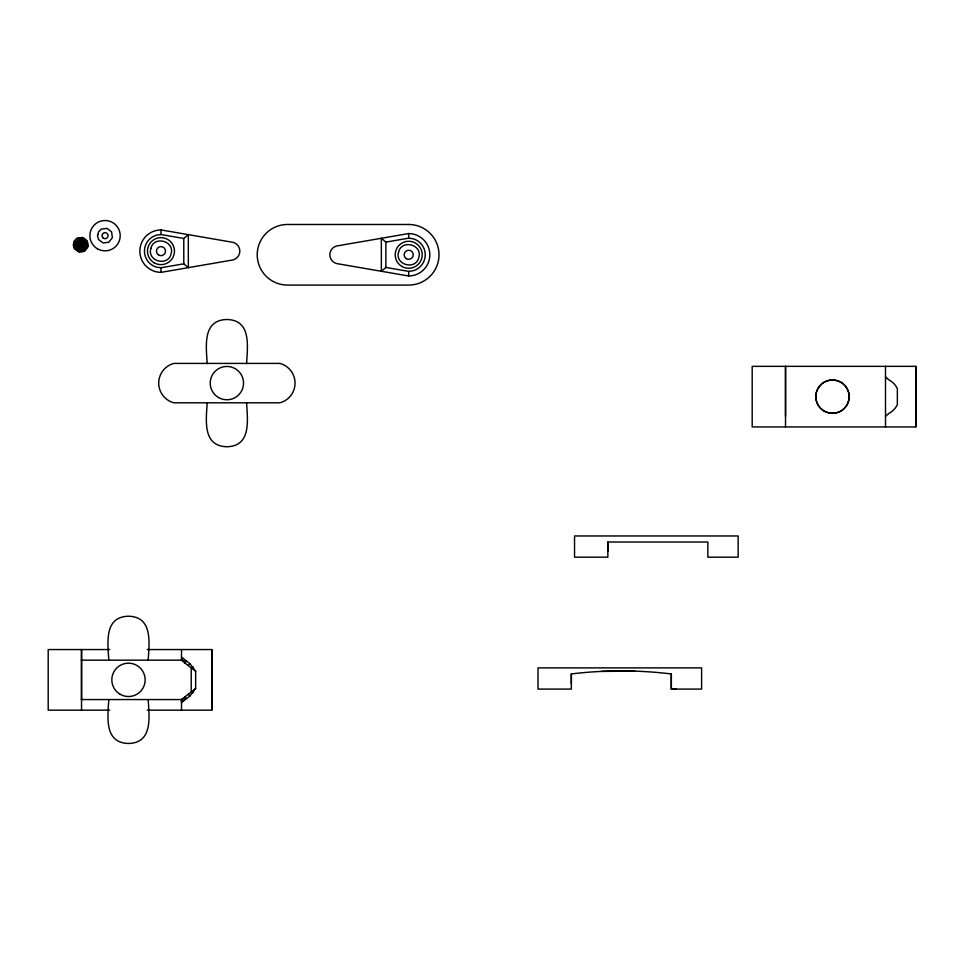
<?xml version="1.0" encoding="UTF-8"?>
<svg xmlns="http://www.w3.org/2000/svg" width="964" height="964" viewBox="0 0 964 964"><rect width="100%" height="100%" fill="white"/><g stroke="black" fill="none" stroke-linecap="round" stroke-linejoin="round"><path stroke-width="1.45" d="M81.53 699.551L81.53 649.555L81.53 710.155M108.799 699.551C107.703 717.324 104.1 742.919 128.489 743.473C152.866 742.919 149.275 717.324 148.179 699.551M108.799 660.159C107.703 642.386 104.1 616.779 128.489 616.225C152.866 616.779 149.275 642.386 148.179 660.159M207.188 402.603C206.151 420.412 202.392 446.175 226.877 446.742C251.375 446.175 247.615 420.412 246.579 402.603M207.188 363.621C206.151 345.811 202.392 320.048 226.877 319.494C251.375 320.048 247.615 345.811 246.579 363.621M147.263 710.155L211.803 710.155L211.803 649.555L147.263 649.555M571.339 673.944L571.339 689.091L538.008 689.091L538.008 667.883L701.611 667.883L701.611 689.091L671.318 689.091L671.318 673.944A413.93 413.93 0 0 0 571.339 673.944L571.339 683.789M607.862 542.021L607.862 557.18L574.544 557.18L574.544 535.972L738.147 535.972L738.147 557.18L707.853 557.18L707.853 542.021L607.862 542.021L607.862 551.119M785.527 416.34L785.527 366.344L785.527 426.944M885.506 426.944L885.506 366.344M915.8 426.944L915.8 366.344L752.197 366.344L752.197 426.944L915.8 426.944L915.8 366.344M183.787 238.47L183.787 263.823L188.329 267.643L188.329 234.638L183.787 238.47L160.964 234.529L161.06 229.938L233.095 242.362A9.086 9.086 0 0 1 233.095 259.918L161.06 272.354A21.208 21.208 0 0 1 139.852 251.146A21.208 21.208 0 0 1 161.06 229.938M408.616 275.981A21.208 21.208 0 0 0 429.824 254.773A21.208 21.208 0 0 0 408.616 233.565L336.581 246.001A9.086 9.086 0 0 0 336.581 263.558L408.616 275.981L408.712 271.39L385.889 267.45L381.346 271.282L381.346 238.277L385.889 242.109L385.889 267.45M79.892 251.749L81.735 237.771M78.12 251.279L83.507 238.253M195.656 688.477L181.509 699.551L181.509 702.575L189.86 696.092L195.656 688.477L195.656 671.233L189.86 663.618L181.509 657.135M195.656 671.233L184.955 663.111L186.329 661.268M76.517 250.351L85.097 239.168M81.265 660.159L181.509 660.159L182.979 658.388M188.378 665.389L189.86 663.618M885.506 416.34L888.953 413.375A18.846 18.846 0 0 0 897.351 404.627L897.351 388.661A18.846 18.846 0 0 0 888.953 379.9L885.506 376.948M75.216 249.049L86.399 240.47M193.053 666.943L191.221 668.353L191.221 691.345L193.053 692.755M74.3 247.459L87.326 242.06M160.964 234.529L156.758 235.083A16.629 16.629 0 0 0 156.758 267.197L160.964 267.751L183.787 263.823M385.889 242.109L408.712 238.168L412.917 238.723A16.629 16.629 0 0 1 412.917 270.836L408.712 271.39M73.818 245.687L87.796 243.844M601.632 671.402L634.963 671.149M109.739 649.555L48.2 649.555L48.2 710.155L109.739 710.155M81.265 699.551L181.509 699.551A20.377 20.377 0 0 0 184.317 698.575M676.138 689.127L671.318 689.091L671.318 673.944M73.818 243.844L87.796 245.687M74.3 242.06L87.326 247.459M75.216 240.47L86.399 249.049M181.509 649.555L181.509 660.159L184.955 663.111M188.378 694.309L189.86 696.092M182.979 701.31L181.509 699.551L181.509 710.155M76.517 239.168L85.097 250.351M184.955 696.586L186.329 698.442M78.12 238.253L83.507 251.279M79.892 237.771L81.735 251.749M408.616 233.565L408.712 238.168M160.964 267.751L161.06 272.354M211.803 649.555L211.803 710.155M181.509 660.159A20.377 20.377 0 0 1 184.317 661.123M73.879 243.458L73.24 244.76L74.252 248.543L78.855 252.074L84.603 251.327L88.134 246.724L87.375 240.976L82.771 237.445L77.024 238.204L74.252 240.976L73.879 243.458M98.111 234.373L97.472 235.674L98.485 239.458L103.088 242.988L108.836 242.229L112.366 237.638L111.607 231.89L107.004 228.36L101.268 229.119L98.485 231.89L98.111 234.373M150.854 248.435C146.877 261.292 168.097 266.98 171.086 253.857C175.062 240.988 153.842 235.3 150.854 248.435M398.59 252.074C394.613 264.931 415.833 270.619 418.822 257.484C422.798 244.627 401.578 238.939 398.59 252.074M820.701 384.865L818.05 388.311A16.653 16.653 -90 0 0 818.087 404.976C823.16 414.231 836.957 416.014 844.271 408.423A16.653 16.653 -90 0 0 844.271 384.853C838.005 378.515 826.967 378.515 820.701 384.865M408.712 224.479L287.513 224.479A30.294 30.294 0 0 0 257.219 254.773A30.294 30.294 0 0 0 287.513 285.079L408.712 285.079A30.294 30.294 0 0 0 439.006 254.773A30.294 30.294 0 0 0 408.712 224.479M279.897 363.416L173.857 363.416A20.377 20.377 0 0 0 173.857 402.807L279.897 402.807A20.377 20.377 0 0 0 279.897 363.416M120.151 694.285A16.665 16.665 0 0 0 145.154 679.849A16.665 16.665 0 0 0 120.151 665.425A16.665 16.665 0 0 0 120.151 694.285M824.148 411.074A16.665 16.665 0 0 0 849.151 396.638A16.665 16.665 0 0 0 824.148 382.214A16.665 16.665 0 0 0 824.148 411.074M218.551 397.542A16.665 16.665 0 0 0 243.543 383.118A16.665 16.665 0 0 0 218.551 368.682A16.665 16.665 0 0 0 218.551 397.542M401.952 266.474A13.508 13.508 0 0 0 422.208 254.773A13.508 13.508 0 0 0 401.952 243.085A13.508 13.508 0 0 0 401.952 266.474M406.434 258.714A4.543 4.543 0 0 0 413.255 254.773A4.543 4.543 0 0 0 406.434 250.845A4.543 4.543 0 0 0 406.434 258.714M158.698 255.074A4.543 4.543 0 0 0 165.507 251.146A4.543 4.543 0 0 0 158.698 247.206A4.543 4.543 0 0 0 158.698 255.074M154.216 262.835A13.508 13.508 0 0 0 174.472 251.146A13.508 13.508 0 0 0 154.216 239.446A13.508 13.508 0 0 0 154.216 262.835M97.472 248.796A15.147 15.147 0 0 0 120.199 235.674A15.147 15.147 0 0 0 97.472 222.551A15.147 15.147 0 0 0 97.472 248.796M103.534 238.301A3.025 3.025 0 0 0 108.076 235.674A3.025 3.025 0 0 0 103.534 233.047A3.025 3.025 0 0 0 103.534 238.301"/></g></svg>
